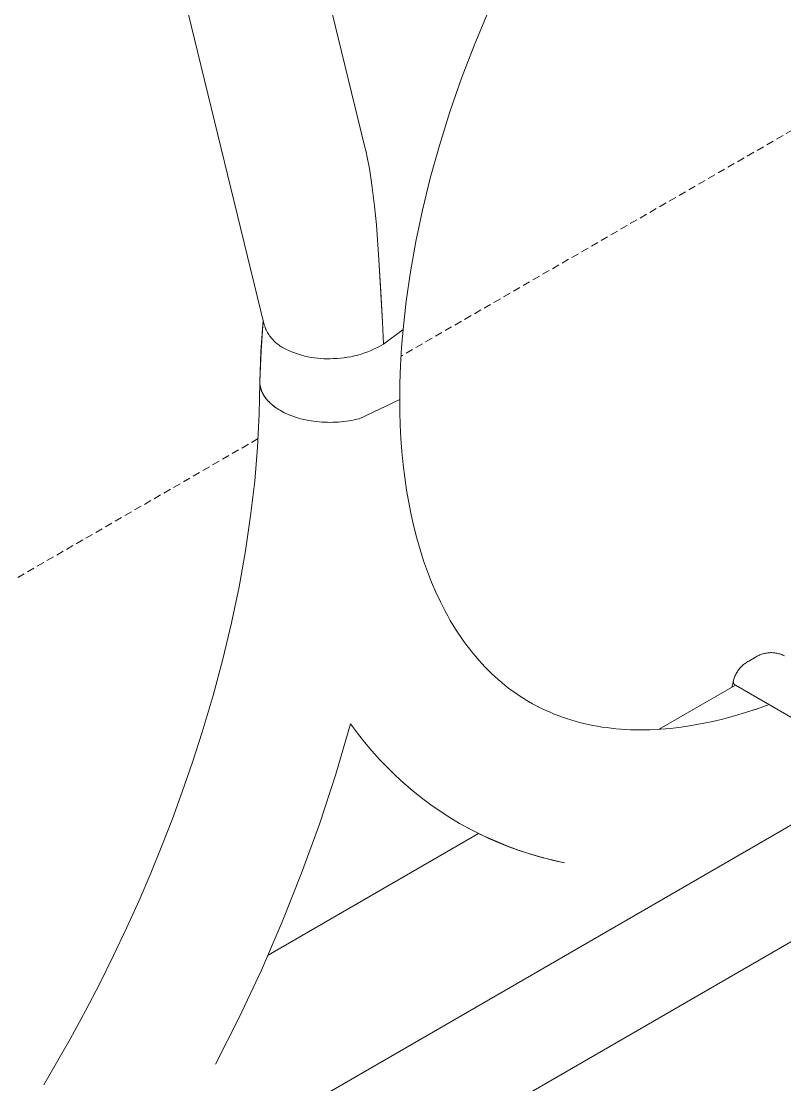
# Model space of a CAD drawing. Header units: millimetres. Extents: x -75 to 3710, y -20 to 2482.
# Drawn here: x 2505 to 2634.3, y 1058.4 to 1238.3 of the extents above; entities that cross this region are included whole.
import ezdxf

# ---------------------------------------------------------------- set-up
doc = ezdxf.new("R2010")
doc.units = ezdxf.units.MM
doc.linetypes.add('HIDDEN', pattern=[1.905, 1.27, -0.635])
doc.layers.add('ZANO_R', color=7, linetype='Continuous', lineweight=0)
doc.layers.add('ZANO_R_przerywana', color=7, linetype='HIDDEN', lineweight=0)

msp = doc.modelspace()

# ---------------------------------------------------------------- linework, layer by layer
at = {"layer": 'ZANO_R'}
for p, q in [((2547.41, 1281.65), (2563.16, 1217.22)), ((2547.41, 1281.65), (2563.16, 1217.22)), ((2546.16, 1186.91), (2523.9, 1277.97)), ((2546.16, 1186.91), (2523.9, 1277.97)), ((2584.23, 1240.27), (2581.8, 1234.44)), ((2584.23, 1240.27), (2581.8, 1234.44)), ((2581.8, 1234.44), (2579.58, 1228.65)), ((2581.8, 1234.44), (2579.58, 1228.65)), ((2579.58, 1228.65), (2577.59, 1222.92)), ((2579.58, 1228.65), (2577.59, 1222.92)), ((2577.59, 1222.92), (2575.82, 1217.27)), ((2577.59, 1222.92), (2575.82, 1217.27)), ((2563.16, 1217.22), (2563.4, 1216.2)), ((2563.16, 1217.22), (2563.4, 1216.2)), ((2563.4, 1216.2), (2563.6, 1215.25)), ((2563.4, 1216.2), (2563.6, 1215.25)), ((2575.82, 1217.27), (2574.27, 1211.73)), ((2575.82, 1217.27), (2574.27, 1211.73)), ((2563.6, 1215.25), (2563.96, 1213.37)), ((2563.6, 1215.25), (2563.96, 1213.37)), ((2563.96, 1213.37), (2564.22, 1211.76)), ((2563.96, 1213.37), (2564.22, 1211.76)), ((2564.22, 1211.76), (2564.46, 1210.15)), ((2564.22, 1211.76), (2564.46, 1210.15)), ((2574.27, 1211.73), (2572.94, 1206.31)), ((2574.27, 1211.73), (2572.94, 1206.31)), ((2564.46, 1210.15), (2564.84, 1206.96)), ((2564.46, 1210.15), (2564.84, 1206.96)), ((2564.84, 1206.96), (2565.15, 1203.82)), ((2564.84, 1206.96), (2565.15, 1203.82)), ((2572.94, 1206.31), (2571.82, 1201.02)), ((2572.94, 1206.31), (2571.82, 1201.02)), ((2565.15, 1203.82), (2565.59, 1197.98)), ((2565.15, 1203.82), (2565.59, 1197.98)), ((2571.82, 1201.02), (2570.9, 1195.89)), ((2571.82, 1201.02), (2570.9, 1195.89)), ((2565.59, 1197.98), (2565.91, 1192.51)), ((2565.59, 1197.98), (2566.17, 1187.36)), ((2570.9, 1195.89), (2570.19, 1190.93)), ((2570.9, 1195.89), (2570.19, 1190.93)), ((2565.91, 1192.51), (2566.17, 1187.36)), ((2570.19, 1190.93), (2569.66, 1186.14)), ((2570.19, 1190.93), (2569.66, 1186.14)), ((2545.61, 1182.46), (2545.99, 1187.64)), ((2545.62, 1182.5), (2545.99, 1187.64)), ((2566.17, 1187.36), (2566.36, 1183.67)), ((2566.17, 1187.36), (2566.36, 1183.67)), ((2546.24, 1186.69), (2546.16, 1186.91)), ((2546.24, 1186.69), (2546.16, 1186.91)), ((2546.32, 1186.47), (2546.24, 1186.69)), ((2546.32, 1186.47), (2546.24, 1186.69)), ((2546.4, 1186.26), (2546.32, 1186.47)), ((2546.4, 1186.26), (2546.32, 1186.47)), ((2546.5, 1186.05), (2546.4, 1186.26)), ((2546.5, 1186.05), (2546.4, 1186.26)), ((2546.6, 1185.85), (2546.5, 1186.05)), ((2546.6, 1185.85), (2546.5, 1186.05)), ((2546.71, 1185.64), (2546.6, 1185.85)), ((2546.71, 1185.64), (2546.6, 1185.85)), ((2546.82, 1185.45), (2546.71, 1185.64)), ((2546.82, 1185.45), (2546.71, 1185.64)), ((2566.36, 1183.67), (2569.66, 1186.14)), ((2569.66, 1186.14), (2569.41, 1183.1)), ((2569.66, 1186.14), (2569.41, 1183.1)), ((2546.94, 1185.25), (2546.82, 1185.45)), ((2546.94, 1185.25), (2546.82, 1185.45)), ((2547.07, 1185.06), (2546.94, 1185.25)), ((2547.07, 1185.06), (2546.94, 1185.25)), ((2547.21, 1184.88), (2547.07, 1185.06)), ((2547.21, 1184.88), (2547.07, 1185.06)), ((2547.35, 1184.7), (2547.21, 1184.88)), ((2547.35, 1184.7), (2547.21, 1184.88)), ((2547.5, 1184.52), (2547.35, 1184.7)), ((2547.5, 1184.52), (2547.35, 1184.7)), ((2547.65, 1184.35), (2547.5, 1184.52)), ((2547.65, 1184.35), (2547.5, 1184.52)), ((2547.81, 1184.19), (2547.65, 1184.35)), ((2547.81, 1184.19), (2547.65, 1184.35)), ((2547.98, 1184.03), (2547.81, 1184.19)), ((2547.98, 1184.03), (2547.81, 1184.19)), ((2548.15, 1183.87), (2547.98, 1184.03)), ((2548.15, 1183.87), (2547.98, 1184.03)), ((2548.32, 1183.73), (2548.15, 1183.87)), ((2548.32, 1183.73), (2548.15, 1183.87)), ((2548.5, 1183.59), (2548.32, 1183.73)), ((2548.5, 1183.59), (2548.32, 1183.73)), ((2545.42, 1177.34), (2545.62, 1182.5)), ((2545.42, 1177.27), (2545.61, 1182.46)), ((2548.69, 1183.45), (2548.5, 1183.59)), ((2548.69, 1183.45), (2548.5, 1183.59)), ((2548.88, 1183.32), (2548.69, 1183.45)), ((2548.88, 1183.32), (2548.69, 1183.45)), ((2549.07, 1183.2), (2548.88, 1183.32)), ((2549.07, 1183.2), (2548.88, 1183.32)), ((2549.27, 1183.09), (2549.07, 1183.2)), ((2549.27, 1183.09), (2549.07, 1183.2)), ((2549.47, 1182.98), (2549.27, 1183.09)), ((2549.47, 1182.98), (2549.27, 1183.09)), ((2549.96, 1182.74), (2549.47, 1182.98)), ((2549.96, 1182.74), (2549.47, 1182.98)), ((2550.46, 1182.51), (2549.96, 1182.74)), ((2550.46, 1182.51), (2549.96, 1182.74)), ((2550.96, 1182.3), (2550.46, 1182.51)), ((2550.96, 1182.3), (2550.46, 1182.51)), ((2551.47, 1182.1), (2550.96, 1182.3)), ((2551.47, 1182.1), (2550.96, 1182.3)), ((2551.98, 1181.93), (2551.47, 1182.1)), ((2551.98, 1181.93), (2551.47, 1182.1)), ((2552.51, 1181.77), (2551.98, 1181.93)), ((2552.51, 1181.77), (2551.98, 1181.93)), ((2562.57, 1181.97), (2562, 1181.8)), ((2562.57, 1181.97), (2562, 1181.8)), ((2563.14, 1182.15), (2562.57, 1181.97)), ((2563.14, 1182.15), (2562.57, 1181.97)), ((2563.7, 1182.36), (2563.14, 1182.15)), ((2563.7, 1182.36), (2563.14, 1182.15)), ((2564.25, 1182.59), (2563.7, 1182.36)), ((2564.25, 1182.59), (2563.7, 1182.36)), ((2564.79, 1182.83), (2564.25, 1182.59)), ((2564.79, 1182.83), (2564.25, 1182.59)), ((2565.32, 1183.09), (2564.79, 1182.83)), ((2565.32, 1183.09), (2564.79, 1182.83)), ((2565.85, 1183.37), (2565.32, 1183.09)), ((2565.85, 1183.37), (2565.32, 1183.09)), ((2566.36, 1183.67), (2565.85, 1183.37)), ((2566.36, 1183.67), (2565.85, 1183.37)), ((2569.41, 1183.1), (2569.23, 1180.06)), ((2569.41, 1183.1), (2569.23, 1180.06)), ((2553.03, 1181.63), (2552.51, 1181.77)), ((2553.03, 1181.63), (2552.51, 1181.77)), ((2553.56, 1181.5), (2553.03, 1181.63)), ((2553.56, 1181.5), (2553.03, 1181.63)), ((2554.1, 1181.4), (2553.56, 1181.5)), ((2554.1, 1181.4), (2553.56, 1181.5)), ((2554.64, 1181.31), (2554.1, 1181.4)), ((2554.64, 1181.31), (2554.1, 1181.4)), ((2555.18, 1181.25), (2554.64, 1181.31)), ((2555.18, 1181.25), (2554.64, 1181.31)), ((2555.72, 1181.2), (2555.18, 1181.25)), ((2555.72, 1181.2), (2555.18, 1181.25)), ((2556.26, 1181.17), (2555.72, 1181.2)), ((2556.26, 1181.17), (2555.72, 1181.2)), ((2556.81, 1181.15), (2556.26, 1181.17)), ((2556.81, 1181.15), (2556.26, 1181.17)), ((2557.35, 1181.16), (2556.81, 1181.15)), ((2557.35, 1181.16), (2556.81, 1181.15)), ((2557.9, 1181.19), (2557.35, 1181.16)), ((2557.9, 1181.19), (2557.35, 1181.16)), ((2558.49, 1181.21), (2557.9, 1181.19)), ((2558.49, 1181.21), (2557.9, 1181.19)), ((2559.09, 1181.26), (2558.49, 1181.21)), ((2559.09, 1181.26), (2558.49, 1181.21)), ((2559.68, 1181.33), (2559.09, 1181.26)), ((2559.68, 1181.33), (2559.09, 1181.26)), ((2560.26, 1181.42), (2559.68, 1181.33)), ((2560.26, 1181.42), (2559.68, 1181.33)), ((2560.85, 1181.52), (2560.26, 1181.42)), ((2560.85, 1181.52), (2560.26, 1181.42)), ((2561.43, 1181.65), (2560.85, 1181.52)), ((2561.43, 1181.65), (2560.85, 1181.52)), ((2562, 1181.8), (2561.43, 1181.65)), ((2562, 1181.8), (2561.43, 1181.65)), ((2569.23, 1180.06), (2569.13, 1177.01)), ((2569.23, 1180.06), (2569.13, 1177.01)), ((2545.39, 1174.41), (2545.42, 1177.26)), ((2545.39, 1174.41), (2545.42, 1177.26)), ((2545.42, 1177.41), (2545.42, 1177.32)), ((2545.42, 1177.34), (2545.42, 1177.25)), ((2545.42, 1177.32), (2545.42, 1177.23)), ((2545.42, 1177.25), (2545.42, 1177.16)), ((2545.42, 1177.23), (2545.42, 1177.14)), ((2545.42, 1177.16), (2545.42, 1177.07)), ((2545.42, 1177.14), (2545.42, 1177.04)), ((2545.42, 1177.07), (2545.43, 1176.98)), ((2545.42, 1177.04), (2545.43, 1176.95)), ((2545.43, 1176.98), (2545.44, 1176.89)), ((2545.43, 1176.95), (2545.44, 1176.86)), ((2545.44, 1176.89), (2545.44, 1176.81)), ((2545.44, 1176.86), (2545.45, 1176.77)), ((2545.44, 1176.81), (2545.46, 1176.72)), ((2545.45, 1176.77), (2545.46, 1176.68)), ((2545.46, 1176.72), (2545.47, 1176.63)), ((2545.46, 1176.68), (2545.48, 1176.59)), ((2545.47, 1176.63), (2545.48, 1176.54)), ((2545.48, 1176.59), (2545.49, 1176.5)), ((2545.48, 1176.54), (2545.5, 1176.45)), ((2569.13, 1177.01), (2569.11, 1174.28)), ((2569.13, 1177.01), (2569.11, 1174.28)), ((2545.49, 1176.5), (2545.51, 1176.41)), ((2545.5, 1176.45), (2545.52, 1176.36)), ((2545.51, 1176.41), (2545.53, 1176.32)), ((2545.52, 1176.36), (2545.54, 1176.27)), ((2545.53, 1176.32), (2545.55, 1176.23)), ((2545.54, 1176.27), (2545.57, 1176.18)), ((2545.55, 1176.23), (2545.58, 1176.14)), ((2545.57, 1176.18), (2545.59, 1176.09)), ((2545.58, 1176.14), (2545.6, 1176.05)), ((2545.59, 1176.09), (2545.62, 1176.01)), ((2545.6, 1176.05), (2545.63, 1175.96)), ((2545.62, 1176.01), (2545.65, 1175.92)), ((2545.63, 1175.96), (2545.66, 1175.88)), ((2545.65, 1175.92), (2545.68, 1175.83)), ((2545.66, 1175.88), (2545.69, 1175.79)), ((2545.68, 1175.83), (2545.71, 1175.74)), ((2545.69, 1175.79), (2545.73, 1175.7)), ((2545.71, 1175.74), (2545.75, 1175.66)), ((2545.73, 1175.7), (2545.77, 1175.61)), ((2545.75, 1175.66), (2545.78, 1175.57)), ((2545.77, 1175.61), (2545.8, 1175.53)), ((2545.78, 1175.57), (2545.82, 1175.49)), ((2545.8, 1175.53), (2545.84, 1175.44)), ((2545.82, 1175.49), (2545.86, 1175.4)), ((2545.84, 1175.44), (2545.89, 1175.35)), ((2545.86, 1175.4), (2545.91, 1175.32)), ((2545.89, 1175.35), (2545.93, 1175.27)), ((2545.91, 1175.32), (2545.95, 1175.23)), ((2545.93, 1175.27), (2545.98, 1175.18)), ((2545.95, 1175.23), (2546, 1175.15)), ((2545.98, 1175.18), (2546.02, 1175.1)), ((2546, 1175.15), (2546.04, 1175.06)), ((2546.02, 1175.1), (2546.07, 1175.02)), ((2546.04, 1175.06), (2546.09, 1174.98)), ((2546.07, 1175.02), (2546.12, 1174.93)), ((2546.09, 1174.98), (2546.14, 1174.9)), ((2546.12, 1174.93), (2546.18, 1174.85)), ((2546.14, 1174.9), (2546.2, 1174.82)), ((2546.18, 1174.85), (2546.23, 1174.77)), ((2546.2, 1174.82), (2546.25, 1174.74)), ((2546.23, 1174.77), (2546.34, 1174.6)), ((2546.25, 1174.74), (2546.37, 1174.58)), ((2545.32, 1171.8), (2545.39, 1174.41)), ((2545.32, 1171.8), (2545.39, 1174.41)), ((2546.34, 1174.6), (2546.46, 1174.44)), ((2546.37, 1174.58), (2546.49, 1174.42)), ((2546.46, 1174.44), (2546.59, 1174.29)), ((2546.49, 1174.42), (2546.61, 1174.26)), ((2546.59, 1174.29), (2546.72, 1174.13)), ((2546.61, 1174.26), (2546.74, 1174.11)), ((2546.72, 1174.13), (2546.86, 1173.98)), ((2546.74, 1174.11), (2546.88, 1173.96)), ((2546.86, 1173.98), (2547.01, 1173.83)), ((2546.88, 1173.96), (2547.03, 1173.82)), ((2547.01, 1173.83), (2547.16, 1173.69)), ((2547.03, 1173.82), (2547.17, 1173.67)), ((2547.16, 1173.69), (2547.31, 1173.55)), ((2547.17, 1173.67), (2547.33, 1173.53)), ((2547.31, 1173.55), (2547.47, 1173.41)), ((2547.33, 1173.53), (2547.49, 1173.39)), ((2547.47, 1173.41), (2547.64, 1173.27)), ((2547.49, 1173.39), (2547.65, 1173.26)), ((2547.64, 1173.27), (2547.8, 1173.14)), ((2547.65, 1173.26), (2547.82, 1173.13)), ((2547.8, 1173.14), (2547.98, 1173.01)), ((2547.82, 1173.13), (2547.99, 1173)), ((2547.98, 1173.01), (2548.15, 1172.88)), ((2547.99, 1173), (2548.16, 1172.88)), ((2562.25, 1171.04), (2569.11, 1174.28)), ((2569.11, 1174.28), (2569.13, 1172.2)), ((2569.11, 1174.28), (2569.13, 1172.2)), ((2545.03, 1166.2), (2545.32, 1171.8)), ((2545.03, 1166.2), (2545.32, 1171.8)), ((2548.15, 1172.88), (2548.33, 1172.76)), ((2548.16, 1172.88), (2548.34, 1172.76)), ((2548.33, 1172.76), (2548.52, 1172.64)), ((2548.34, 1172.76), (2548.52, 1172.64)), ((2548.52, 1172.64), (2548.7, 1172.53)), ((2548.52, 1172.64), (2548.7, 1172.53)), ((2548.7, 1172.53), (2548.89, 1172.42)), ((2548.7, 1172.53), (2548.89, 1172.42)), ((2548.89, 1172.42), (2549.18, 1172.25)), ((2548.89, 1172.42), (2549.18, 1172.25)), ((2549.18, 1172.25), (2549.49, 1172.1)), ((2549.18, 1172.25), (2549.49, 1172.1)), ((2549.49, 1172.1), (2549.8, 1171.94)), ((2549.49, 1172.1), (2549.8, 1171.94)), ((2549.8, 1171.94), (2550.13, 1171.79)), ((2549.8, 1171.94), (2550.13, 1171.79)), ((2550.13, 1171.79), (2550.48, 1171.65)), ((2550.13, 1171.79), (2550.48, 1171.65)), ((2550.48, 1171.65), (2550.83, 1171.51)), ((2550.48, 1171.65), (2550.83, 1171.51)), ((2550.83, 1171.51), (2551.2, 1171.38)), ((2550.83, 1171.51), (2551.2, 1171.38)), ((2551.2, 1171.38), (2551.58, 1171.25)), ((2551.2, 1171.38), (2551.58, 1171.25)), ((2551.58, 1171.25), (2551.98, 1171.13)), ((2551.58, 1171.25), (2551.98, 1171.13)), ((2551.98, 1171.13), (2552.38, 1171.02)), ((2551.98, 1171.13), (2552.38, 1171.02)), ((2569.13, 1172.2), (2569.2, 1169.94)), ((2569.13, 1172.2), (2569.2, 1169.94)), ((2552.38, 1171.02), (2552.79, 1170.92)), ((2552.38, 1171.02), (2552.79, 1170.92)), ((2552.79, 1170.92), (2553.22, 1170.82)), ((2552.79, 1170.92), (2553.22, 1170.82)), ((2553.22, 1170.82), (2553.65, 1170.74)), ((2553.22, 1170.82), (2553.65, 1170.74)), ((2553.65, 1170.74), (2554.09, 1170.66)), ((2553.65, 1170.74), (2554.09, 1170.66)), ((2554.09, 1170.66), (2554.54, 1170.6)), ((2554.09, 1170.66), (2554.54, 1170.6)), ((2554.54, 1170.6), (2554.99, 1170.54)), ((2554.54, 1170.6), (2554.99, 1170.54)), ((2554.99, 1170.54), (2555.45, 1170.49)), ((2554.99, 1170.54), (2555.45, 1170.49)), ((2555.45, 1170.49), (2555.92, 1170.46)), ((2555.45, 1170.49), (2555.92, 1170.46)), ((2555.92, 1170.46), (2556.38, 1170.43)), ((2555.92, 1170.46), (2556.38, 1170.43)), ((2556.38, 1170.43), (2556.85, 1170.42)), ((2556.38, 1170.43), (2556.85, 1170.42)), ((2556.85, 1170.42), (2557.32, 1170.41)), ((2556.85, 1170.42), (2557.32, 1170.41)), ((2557.32, 1170.41), (2557.79, 1170.42)), ((2557.32, 1170.41), (2557.79, 1170.42)), ((2557.79, 1170.42), (2558.26, 1170.43)), ((2557.79, 1170.42), (2558.26, 1170.43)), ((2558.26, 1170.43), (2558.72, 1170.46)), ((2558.26, 1170.43), (2558.72, 1170.46)), ((2558.72, 1170.46), (2559.19, 1170.5)), ((2558.72, 1170.46), (2559.19, 1170.5)), ((2559.19, 1170.5), (2559.65, 1170.55)), ((2559.19, 1170.5), (2559.65, 1170.55)), ((2559.65, 1170.55), (2560.1, 1170.61)), ((2559.65, 1170.55), (2560.1, 1170.61)), ((2560.1, 1170.61), (2560.54, 1170.68)), ((2560.1, 1170.61), (2560.54, 1170.68)), ((2560.54, 1170.68), (2560.98, 1170.75)), ((2560.54, 1170.68), (2560.98, 1170.75)), ((2560.98, 1170.75), (2561.41, 1170.84)), ((2560.98, 1170.75), (2561.41, 1170.84)), ((2561.41, 1170.84), (2561.84, 1170.94)), ((2561.41, 1170.84), (2561.84, 1170.94)), ((2561.84, 1170.94), (2562.25, 1171.04)), ((2561.84, 1170.94), (2562.25, 1171.04)), ((2569.2, 1169.94), (2569.31, 1167.68)), ((2569.2, 1169.94), (2569.31, 1167.68)), ((2569.31, 1167.68), (2569.48, 1165.46)), ((2569.31, 1167.68), (2569.48, 1165.46)), ((2544.55, 1160.46), (2545.03, 1166.2)), ((2544.55, 1160.46), (2545.03, 1166.2)), ((2569.48, 1165.46), (2569.69, 1163.25)), ((2569.48, 1165.46), (2569.69, 1163.25)), ((2569.69, 1163.25), (2569.95, 1161.1)), ((2569.69, 1163.25), (2569.95, 1161.1)), ((2543.86, 1154.61), (2544.55, 1160.46)), ((2543.86, 1154.61), (2544.55, 1160.46)), ((2569.95, 1161.1), (2570.27, 1158.95)), ((2569.95, 1161.1), (2570.27, 1158.95)), ((2570.27, 1158.95), (2570.62, 1156.87)), ((2570.27, 1158.95), (2570.62, 1156.87)), ((2570.62, 1156.87), (2571.03, 1154.79)), ((2570.62, 1156.87), (2571.03, 1154.79)), ((2542.98, 1148.66), (2543.86, 1154.61)), ((2542.98, 1148.66), (2543.86, 1154.61)), ((2571.03, 1154.79), (2571.49, 1152.79)), ((2571.03, 1154.79), (2571.49, 1152.79)), ((2571.49, 1152.79), (2571.99, 1150.8)), ((2571.49, 1152.79), (2571.99, 1150.8)), ((2571.99, 1150.8), (2572.54, 1148.89)), ((2571.99, 1150.8), (2572.54, 1148.89)), ((2541.9, 1142.62), (2542.98, 1148.66)), ((2541.9, 1142.62), (2542.98, 1148.66)), ((2572.54, 1148.89), (2573.14, 1147)), ((2572.54, 1148.89), (2573.14, 1147)), ((2573.14, 1147), (2573.78, 1145.19)), ((2573.14, 1147), (2573.78, 1145.19)), ((2573.78, 1145.19), (2574.48, 1143.4)), ((2573.78, 1145.19), (2574.48, 1143.4)), ((2540.62, 1136.52), (2541.9, 1142.62)), ((2540.62, 1136.52), (2541.9, 1142.62)), ((2574.48, 1143.4), (2575.2, 1141.71)), ((2574.48, 1143.4), (2575.2, 1141.71)), ((2575.2, 1141.71), (2575.98, 1140.04)), ((2575.2, 1141.71), (2575.98, 1140.04)), ((2575.98, 1140.04), (2576.38, 1139.24)), ((2575.98, 1140.04), (2576.38, 1139.24)), ((2576.38, 1139.24), (2576.79, 1138.46)), ((2576.38, 1139.24), (2576.79, 1138.46)), ((2576.79, 1138.46), (2577.22, 1137.68)), ((2576.79, 1138.46), (2577.22, 1137.68)), ((2577.22, 1137.68), (2577.66, 1136.91)), ((2577.22, 1137.68), (2577.66, 1136.91)), ((2539.16, 1130.37), (2540.62, 1136.52)), ((2539.16, 1130.37), (2540.62, 1136.52)), ((2577.66, 1136.91), (2578.09, 1136.17)), ((2577.66, 1136.91), (2578.09, 1136.17)), ((2578.09, 1136.17), (2578.54, 1135.45)), ((2578.09, 1136.17), (2578.54, 1135.45)), ((2578.54, 1135.45), (2579.01, 1134.73)), ((2578.54, 1135.45), (2579.01, 1134.73)), ((2579.01, 1134.73), (2579.48, 1134.02)), ((2579.01, 1134.73), (2579.48, 1134.02)), ((2579.48, 1134.02), (2579.95, 1133.35)), ((2579.48, 1134.02), (2579.95, 1133.35)), ((2579.95, 1133.35), (2580.44, 1132.69)), ((2579.95, 1133.35), (2580.44, 1132.69)), ((2580.44, 1132.69), (2580.94, 1132.04)), ((2580.44, 1132.69), (2580.94, 1132.04)), ((2580.94, 1132.04), (2581.45, 1131.4)), ((2580.94, 1132.04), (2581.45, 1131.4)), ((2537.5, 1124.19), (2539.16, 1130.37)), ((2537.5, 1124.19), (2539.16, 1130.37)), ((2581.45, 1131.4), (2581.96, 1130.79)), ((2581.45, 1131.4), (2581.96, 1130.79)), ((2581.96, 1130.79), (2582.48, 1130.19)), ((2581.96, 1130.79), (2582.48, 1130.19)), ((2582.48, 1130.19), (2583.01, 1129.6)), ((2582.48, 1130.19), (2583.01, 1129.6)), ((2627.57, 1129.65), (2627.72, 1129.75)), ((2627.57, 1129.65), (2627.72, 1129.75)), ((2627.72, 1129.75), (2627.87, 1129.85)), ((2627.72, 1129.75), (2627.87, 1129.85)), ((2627.87, 1129.85), (2628.02, 1129.94)), ((2627.87, 1129.85), (2628.02, 1129.94)), ((2628.02, 1129.94), (2628.17, 1130.02)), ((2628.02, 1129.94), (2628.17, 1130.02)), ((2628.17, 1130.02), (2629.29, 1130.67)), ((2628.17, 1130.02), (2629.29, 1130.67)), ((2629.29, 1130.67), (2629.44, 1130.76)), ((2629.29, 1130.67), (2629.44, 1130.76)), ((2629.44, 1130.76), (2629.59, 1130.85)), ((2629.44, 1130.76), (2629.59, 1130.85)), ((2629.59, 1130.85), (2629.74, 1130.93)), ((2629.59, 1130.85), (2629.74, 1130.93)), ((2629.74, 1130.93), (2629.9, 1131)), ((2629.74, 1130.93), (2629.9, 1131)), ((2629.9, 1131), (2630.06, 1131.07)), ((2629.9, 1131), (2630.06, 1131.07)), ((2630.06, 1131.07), (2630.22, 1131.13)), ((2630.06, 1131.07), (2630.22, 1131.13)), ((2630.22, 1131.13), (2630.38, 1131.19)), ((2630.22, 1131.13), (2630.38, 1131.19)), ((2630.38, 1131.19), (2630.55, 1131.25)), ((2630.38, 1131.19), (2630.55, 1131.25)), ((2630.55, 1131.25), (2630.71, 1131.29)), ((2630.55, 1131.25), (2630.71, 1131.29)), ((2630.71, 1131.29), (2630.88, 1131.33)), ((2630.71, 1131.29), (2630.88, 1131.33)), ((2630.88, 1131.33), (2631.05, 1131.37)), ((2630.88, 1131.33), (2631.05, 1131.37)), ((2631.05, 1131.37), (2631.22, 1131.4)), ((2631.05, 1131.37), (2631.22, 1131.4)), ((2631.22, 1131.4), (2631.39, 1131.42)), ((2631.22, 1131.4), (2631.39, 1131.42)), ((2631.39, 1131.42), (2631.57, 1131.44)), ((2631.39, 1131.42), (2631.57, 1131.44)), ((2631.57, 1131.44), (2631.74, 1131.45)), ((2631.57, 1131.44), (2631.74, 1131.45)), ((2631.74, 1131.45), (2631.91, 1131.46)), ((2631.74, 1131.45), (2631.91, 1131.46)), ((2631.91, 1131.46), (2632.09, 1131.46)), ((2631.91, 1131.46), (2632.09, 1131.46)), ((2632.09, 1131.46), (2632.26, 1131.45)), ((2632.09, 1131.46), (2632.26, 1131.45)), ((2632.26, 1131.45), (2632.43, 1131.44)), ((2632.26, 1131.45), (2632.43, 1131.44)), ((2632.43, 1131.44), (2632.6, 1131.42)), ((2632.43, 1131.44), (2632.6, 1131.42)), ((2632.6, 1131.42), (2632.78, 1131.39)), ((2632.6, 1131.42), (2632.78, 1131.39)), ((2632.78, 1131.39), (2632.95, 1131.36)), ((2632.78, 1131.39), (2632.95, 1131.36)), ((2632.95, 1131.36), (2633.12, 1131.33)), ((2632.95, 1131.36), (2633.12, 1131.33)), ((2633.12, 1131.33), (2633.28, 1131.28)), ((2633.12, 1131.33), (2633.28, 1131.28)), ((2633.28, 1131.28), (2633.45, 1131.24)), ((2633.28, 1131.28), (2633.45, 1131.24)), ((2633.45, 1131.24), (2633.62, 1131.18)), ((2633.45, 1131.24), (2633.62, 1131.18)), ((2633.62, 1131.18), (2633.78, 1131.12)), ((2633.62, 1131.18), (2633.78, 1131.12)), ((2633.78, 1131.12), (2633.94, 1131.06)), ((2633.78, 1131.12), (2633.94, 1131.06)), ((2633.94, 1131.06), (2634.1, 1130.99)), ((2633.94, 1131.06), (2634.1, 1130.99)), ((2634.1, 1130.99), (2634.25, 1130.91)), ((2634.1, 1130.99), (2634.25, 1130.91)), ((2583.01, 1129.6), (2583.55, 1129.02)), ((2583.01, 1129.6), (2583.55, 1129.02)), ((2583.55, 1129.02), (2584.09, 1128.47)), ((2583.55, 1129.02), (2584.09, 1128.47)), ((2584.09, 1128.47), (2584.65, 1127.94)), ((2584.09, 1128.47), (2584.65, 1127.94)), ((2626.07, 1127.94), (2626.15, 1128.09)), ((2626.07, 1127.94), (2626.15, 1128.09)), ((2626.15, 1128.09), (2626.25, 1128.24)), ((2626.15, 1128.09), (2626.25, 1128.24)), ((2626.25, 1128.24), (2626.34, 1128.39)), ((2626.25, 1128.24), (2626.34, 1128.39)), ((2626.34, 1128.39), (2626.45, 1128.53)), ((2626.34, 1128.39), (2626.45, 1128.53)), ((2626.45, 1128.53), (2626.55, 1128.67)), ((2626.45, 1128.53), (2626.55, 1128.67)), ((2626.55, 1128.67), (2626.67, 1128.81)), ((2626.55, 1128.67), (2626.67, 1128.81)), ((2626.67, 1128.81), (2626.78, 1128.94)), ((2626.67, 1128.81), (2626.78, 1128.94)), ((2626.78, 1128.94), (2626.9, 1129.07)), ((2626.78, 1128.94), (2626.9, 1129.07)), ((2626.9, 1129.07), (2627.03, 1129.2)), ((2626.9, 1129.07), (2627.03, 1129.2)), ((2627.03, 1129.2), (2627.16, 1129.32)), ((2627.03, 1129.2), (2627.16, 1129.32)), ((2627.16, 1129.32), (2627.29, 1129.43)), ((2627.16, 1129.32), (2627.29, 1129.43)), ((2627.29, 1129.43), (2627.43, 1129.54)), ((2627.29, 1129.43), (2627.43, 1129.54)), ((2627.43, 1129.54), (2627.57, 1129.65)), ((2627.43, 1129.54), (2627.57, 1129.65)), ((2584.65, 1127.94), (2585.21, 1127.41)), ((2584.65, 1127.94), (2585.21, 1127.41)), ((2585.21, 1127.41), (2585.78, 1126.9)), ((2585.21, 1127.41), (2585.78, 1126.9)), ((2585.78, 1126.9), (2586.36, 1126.41)), ((2585.78, 1126.9), (2586.36, 1126.41)), ((2586.36, 1126.41), (2586.94, 1125.93)), ((2586.36, 1126.41), (2586.94, 1125.93)), ((2625.32, 1125.61), (2625.58, 1126.64)), ((2625.32, 1125.61), (2625.58, 1126.64)), ((2625.57, 1126.6), (2625.56, 1126.58)), ((2625.57, 1126.6), (2625.56, 1126.58)), ((2625.56, 1126.58), (2625.56, 1126.56)), ((2625.56, 1126.58), (2625.56, 1126.56)), ((2625.56, 1126.56), (2625.56, 1126.54)), ((2625.56, 1126.56), (2625.56, 1126.54)), ((2625.56, 1126.54), (2625.56, 1126.52)), ((2625.56, 1126.54), (2625.56, 1126.52)), ((2625.56, 1126.52), (2625.56, 1126.5)), ((2625.56, 1126.52), (2625.56, 1126.5)), ((2625.56, 1126.5), (2625.56, 1126.47)), ((2625.56, 1126.5), (2625.56, 1126.47)), ((2625.56, 1126.47), (2625.56, 1126.45)), ((2625.56, 1126.47), (2625.56, 1126.45)), ((2625.56, 1126.45), (2625.56, 1126.43)), ((2625.56, 1126.45), (2625.56, 1126.43)), ((2625.56, 1126.43), (2625.56, 1126.41)), ((2625.56, 1126.43), (2625.56, 1126.41)), ((2625.56, 1126.41), (2625.57, 1126.39)), ((2625.56, 1126.41), (2625.57, 1126.39)), ((2625.57, 1126.62), (2625.61, 1126.79)), ((2625.57, 1126.62), (2625.61, 1126.79)), ((2625.58, 1126.64), (2625.57, 1126.63)), ((2625.57, 1126.62), (2625.57, 1126.6)), ((2625.57, 1126.62), (2625.57, 1126.6)), ((2625.57, 1126.39), (2625.57, 1126.37)), ((2625.57, 1126.39), (2625.57, 1126.37)), ((2625.57, 1126.37), (2625.58, 1126.35)), ((2625.57, 1126.37), (2625.58, 1126.35)), ((2625.58, 1126.35), (2625.58, 1126.33)), ((2625.58, 1126.35), (2625.58, 1126.33)), ((2625.58, 1126.33), (2625.59, 1126.31)), ((2625.58, 1126.33), (2625.59, 1126.31)), ((2625.59, 1126.31), (2625.59, 1126.3)), ((2625.59, 1126.31), (2625.59, 1126.3)), ((2625.59, 1126.3), (2625.6, 1126.28)), ((2625.59, 1126.3), (2625.6, 1126.28)), ((2625.6, 1126.28), (2625.61, 1126.26)), ((2625.6, 1126.28), (2625.61, 1126.26)), ((2625.61, 1126.79), (2625.66, 1126.96)), ((2625.61, 1126.79), (2625.66, 1126.96)), ((2625.61, 1126.26), (2625.62, 1126.24)), ((2625.61, 1126.26), (2625.62, 1126.24)), ((2625.62, 1126.24), (2625.63, 1126.22)), ((2625.62, 1126.24), (2625.63, 1126.22)), ((2625.63, 1126.22), (2625.64, 1126.2)), ((2625.63, 1126.22), (2625.64, 1126.2)), ((2625.64, 1126.2), (2625.65, 1126.19)), ((2625.64, 1126.2), (2625.65, 1126.19)), ((2625.65, 1126.19), (2625.66, 1126.17)), ((2625.65, 1126.19), (2625.66, 1126.17)), ((2625.66, 1126.96), (2625.71, 1127.13)), ((2625.66, 1126.96), (2625.71, 1127.13)), ((2625.66, 1126.17), (2625.67, 1126.15)), ((2625.66, 1126.17), (2625.67, 1126.15)), ((2625.67, 1126.15), (2625.68, 1126.14)), ((2625.67, 1126.15), (2625.68, 1126.14)), ((2625.71, 1127.13), (2625.77, 1127.29)), ((2625.71, 1127.13), (2625.77, 1127.29)), ((2625.77, 1127.29), (2625.84, 1127.46)), ((2625.77, 1127.29), (2625.84, 1127.46)), ((2625.84, 1127.46), (2625.91, 1127.62)), ((2625.84, 1127.46), (2625.91, 1127.62)), ((2625.91, 1127.62), (2625.99, 1127.78)), ((2625.91, 1127.62), (2625.99, 1127.78)), ((2625.99, 1127.78), (2626.07, 1127.94)), ((2625.99, 1127.78), (2626.07, 1127.94)), ((2586.94, 1125.93), (2587.53, 1125.47)), ((2586.94, 1125.93), (2587.53, 1125.47)), ((2587.53, 1125.47), (2588.14, 1125.02)), ((2587.53, 1125.47), (2588.14, 1125.02)), ((2588.14, 1125.02), (2588.74, 1124.59)), ((2588.14, 1125.02), (2588.74, 1124.59)), ((2588.74, 1124.59), (2589.35, 1124.18)), ((2588.74, 1124.59), (2589.35, 1124.18)), ((2613, 1118.49), (2625.92, 1125.95)), ((2613, 1118.49), (2625.92, 1125.95)), ((2613, 1118.49), (2625.92, 1125.95)), ((2625.68, 1126.14), (2625.69, 1126.12)), ((2625.68, 1126.14), (2625.69, 1126.12)), ((2625.69, 1126.12), (2625.71, 1126.1)), ((2625.69, 1126.12), (2625.71, 1126.1)), ((2625.71, 1126.1), (2625.72, 1126.09)), ((2625.71, 1126.1), (2625.72, 1126.09)), ((2625.72, 1126.09), (2625.74, 1126.07)), ((2625.72, 1126.09), (2625.74, 1126.07)), ((2625.74, 1126.07), (2625.75, 1126.06)), ((2625.74, 1126.07), (2625.75, 1126.06)), ((2625.75, 1126.06), (2625.77, 1126.05)), ((2625.75, 1126.06), (2625.77, 1126.05)), ((2625.77, 1126.05), (2625.78, 1126.03)), ((2625.77, 1126.05), (2625.78, 1126.03)), ((2625.78, 1126.03), (2625.8, 1126.02)), ((2625.78, 1126.03), (2625.8, 1126.02)), ((2625.8, 1126.02), (2625.82, 1126.01)), ((2625.8, 1126.02), (2625.82, 1126.01)), ((2625.82, 1126.01), (2625.83, 1126)), ((2625.82, 1126.01), (2625.83, 1126)), ((2625.83, 1126), (2625.85, 1125.99)), ((2625.83, 1126), (2625.85, 1125.99)), ((2625.85, 1125.99), (2625.87, 1125.98)), ((2625.85, 1125.99), (2625.87, 1125.98)), ((2625.87, 1125.98), (2625.89, 1125.97)), ((2625.87, 1125.98), (2625.89, 1125.97)), ((2625.89, 1125.97), (2625.9, 1125.96)), ((2625.89, 1125.97), (2625.9, 1125.96)), ((2625.9, 1125.96), (2625.92, 1125.95)), ((2625.9, 1125.96), (2625.92, 1125.95)), ((2625.92, 1125.95), (2628.48, 1124.48)), ((2628.48, 1124.48), (2646.65, 1113.98)), ((2535.67, 1117.99), (2537.5, 1124.19)), ((2535.67, 1117.99), (2537.5, 1124.19)), ((2589.35, 1124.18), (2589.98, 1123.77)), ((2589.35, 1124.18), (2589.98, 1123.77)), ((2589.98, 1123.77), (2590.61, 1123.39)), ((2589.98, 1123.77), (2590.61, 1123.39)), ((2590.61, 1123.39), (2591.6, 1122.82)), ((2590.61, 1123.39), (2591.07, 1123.11)), ((2591.07, 1123.11), (2593.21, 1121.98)), ((2591.6, 1122.82), (2592.13, 1122.53)), ((2629.49, 1121.92), (2631.61, 1122.67)), ((2592.13, 1122.53), (2592.67, 1122.25)), ((2592.67, 1122.25), (2593.21, 1121.98)), ((2593.21, 1121.98), (2593.88, 1121.67)), ((2593.21, 1121.98), (2593.88, 1121.67)), ((2593.88, 1121.67), (2594.56, 1121.37)), ((2593.88, 1121.67), (2594.56, 1121.37)), ((2594.56, 1121.37), (2595.24, 1121.08)), ((2594.56, 1121.37), (2595.24, 1121.08)), ((2595.24, 1121.08), (2595.93, 1120.81)), ((2595.24, 1121.08), (2595.93, 1120.81)), ((2595.93, 1120.81), (2596.64, 1120.55)), ((2595.93, 1120.81), (2596.64, 1120.55)), ((2623.96, 1120.27), (2625.79, 1120.76)), ((2623.96, 1120.27), (2625.79, 1120.76)), ((2625.79, 1120.76), (2627.65, 1121.32)), ((2625.79, 1120.76), (2627.65, 1121.32)), ((2627.65, 1121.32), (2629.62, 1121.96)), ((2627.65, 1121.32), (2629.49, 1121.92)), ((2560.78, 1119.4), (2558.27, 1110.9)), ((2560.78, 1119.4), (2558.27, 1110.9)), ((2561.93, 1117.84), (2560.78, 1119.4)), ((2561.93, 1117.84), (2560.78, 1119.4)), ((2596.64, 1120.55), (2597.35, 1120.31)), ((2596.64, 1120.55), (2597.35, 1120.31)), ((2597.35, 1120.31), (2598.07, 1120.08)), ((2597.35, 1120.31), (2598.07, 1120.08)), ((2598.07, 1120.08), (2598.79, 1119.87)), ((2598.07, 1120.08), (2598.79, 1119.87)), ((2598.79, 1119.87), (2599.53, 1119.66)), ((2598.79, 1119.87), (2599.53, 1119.66)), ((2599.53, 1119.66), (2600.28, 1119.48)), ((2599.53, 1119.66), (2600.28, 1119.48)), ((2600.28, 1119.48), (2601.02, 1119.31)), ((2600.28, 1119.48), (2601.02, 1119.31)), ((2601.02, 1119.31), (2601.78, 1119.15)), ((2601.02, 1119.31), (2601.78, 1119.15)), ((2601.78, 1119.15), (2602.55, 1119.01)), ((2601.78, 1119.15), (2602.55, 1119.01)), ((2602.55, 1119.01), (2603.33, 1118.88)), ((2602.55, 1119.01), (2603.33, 1118.88)), ((2616.73, 1118.86), (2618.5, 1119.12)), ((2616.73, 1118.86), (2618.5, 1119.12)), ((2618.5, 1119.12), (2620.31, 1119.45)), ((2618.5, 1119.12), (2620.31, 1119.45)), ((2620.31, 1119.45), (2622.12, 1119.83)), ((2620.31, 1119.45), (2622.12, 1119.83)), ((2622.12, 1119.83), (2623.96, 1120.27)), ((2622.12, 1119.83), (2623.96, 1120.27)), ((2534.03, 1112.92), (2535.67, 1117.99)), ((2534.03, 1112.92), (2535.67, 1117.99)), ((2563.13, 1116.32), (2561.93, 1117.84)), ((2563.13, 1116.32), (2561.93, 1117.84)), ((2603.33, 1118.88), (2604.11, 1118.77)), ((2603.33, 1118.88), (2604.11, 1118.77)), ((2604.11, 1118.77), (2604.89, 1118.67)), ((2604.11, 1118.77), (2604.89, 1118.67)), ((2604.89, 1118.67), (2605.7, 1118.59)), ((2604.89, 1118.67), (2605.7, 1118.59)), ((2605.7, 1118.59), (2606.51, 1118.52)), ((2605.7, 1118.59), (2606.51, 1118.52)), ((2606.51, 1118.52), (2607.33, 1118.46)), ((2606.51, 1118.52), (2607.33, 1118.46)), ((2607.33, 1118.46), (2608.14, 1118.43)), ((2607.33, 1118.46), (2608.14, 1118.43)), ((2608.14, 1118.43), (2608.98, 1118.4)), ((2608.14, 1118.43), (2608.98, 1118.4)), ((2608.98, 1118.4), (2609.82, 1118.39)), ((2608.98, 1118.4), (2609.82, 1118.39)), ((2609.82, 1118.39), (2610.66, 1118.4)), ((2609.82, 1118.39), (2610.66, 1118.4)), ((2610.66, 1118.4), (2611.49, 1118.42)), ((2610.66, 1118.4), (2611.49, 1118.42)), ((2611.49, 1118.42), (2613.23, 1118.51)), ((2611.49, 1118.42), (2613.23, 1118.51)), ((2613.23, 1118.51), (2614.95, 1118.65)), ((2613.23, 1118.51), (2614.95, 1118.65)), ((2614.95, 1118.65), (2616.73, 1118.86)), ((2614.95, 1118.65), (2616.73, 1118.86)), ((2564.38, 1114.85), (2563.13, 1116.32)), ((2564.38, 1114.85), (2563.13, 1116.32)), ((2565.67, 1113.41), (2564.38, 1114.85)), ((2565.67, 1113.41), (2564.38, 1114.85)), ((2532.3, 1107.89), (2534.03, 1112.92)), ((2532.3, 1107.89), (2534.03, 1112.92)), ((2567.01, 1112.02), (2565.67, 1113.41)), ((2567.01, 1112.02), (2565.67, 1113.41)), ((2568.4, 1110.67), (2567.01, 1112.02)), ((2568.4, 1110.67), (2567.01, 1112.02)), ((2650, 1110.76), (2532.18, 1042.73)), ((2558.27, 1110.9), (2555.51, 1102.47)), ((2558.27, 1110.9), (2555.51, 1102.47)), ((2569.82, 1109.36), (2568.4, 1110.67)), ((2569.82, 1109.36), (2568.4, 1110.67)), ((2571.29, 1108.11), (2569.82, 1109.36)), ((2571.29, 1108.11), (2569.82, 1109.36)), ((2530.62, 1103.32), (2532.3, 1107.89)), ((2530.62, 1103.32), (2532.3, 1107.89)), ((2572.8, 1106.9), (2571.29, 1108.11)), ((2572.8, 1106.9), (2571.29, 1108.11)), ((2574.35, 1105.74), (2572.8, 1106.9)), ((2574.35, 1105.74), (2572.8, 1106.9)), ((2575.94, 1104.63), (2574.35, 1105.74)), ((2575.94, 1104.63), (2574.35, 1105.74)), ((2577.56, 1103.58), (2575.94, 1104.63)), ((2577.56, 1103.58), (2575.94, 1104.63)), ((2528.86, 1098.78), (2530.62, 1103.32)), ((2528.86, 1098.78), (2530.62, 1103.32)), ((2579.22, 1102.58), (2577.56, 1103.58)), ((2579.22, 1102.58), (2577.56, 1103.58)), ((2555.51, 1102.47), (2552.49, 1094.14)), ((2555.51, 1102.47), (2552.49, 1094.14)), ((2580.89, 1101.65), (2579.22, 1102.58)), ((2582.88, 1100.64), (2579.22, 1102.58)), ((2582.58, 1100.79), (2580.89, 1101.65)), ((2546.81, 1080.28), (2582.46, 1100.86)), ((2546.81, 1080.28), (2582.44, 1100.85)), ((2584.31, 1099.97), (2582.58, 1100.79)), ((2587.52, 1098.64), (2582.88, 1100.64)), ((2586.06, 1099.22), (2584.31, 1099.97)), ((2587.84, 1098.52), (2586.06, 1099.22)), ((2526.96, 1094.14), (2528.86, 1098.78)), ((2526.96, 1094.14), (2528.86, 1098.78)), ((2589.38, 1097.97), (2587.52, 1098.64)), ((2589.64, 1097.88), (2587.84, 1098.52)), ((2591.26, 1097.36), (2589.38, 1097.97)), ((2591.46, 1097.3), (2589.64, 1097.88)), ((2593.16, 1096.82), (2591.26, 1097.36)), ((2593.29, 1096.78), (2591.46, 1097.3)), ((2595.08, 1096.34), (2593.16, 1096.82)), ((2595.14, 1096.32), (2593.29, 1096.78)), ((2597.01, 1095.92), (2595.08, 1096.34)), ((2597.01, 1095.92), (2595.14, 1096.32)), ((2524.98, 1089.54), (2526.96, 1094.14)), ((2524.98, 1089.54), (2526.96, 1094.14)), ((2552.49, 1094.14), (2549.22, 1085.9)), ((2552.49, 1094.14), (2549.22, 1085.9)), ((2653.52, 1093.06), (2518.64, 1015.18)), ((2653.52, 1093.06), (2518.64, 1015.18)), ((2522.86, 1084.86), (2524.98, 1089.54)), ((2522.86, 1084.86), (2524.98, 1089.54)), ((2520.66, 1080.22), (2522.86, 1084.86)), ((2520.66, 1080.22), (2522.86, 1084.86)), ((2549.22, 1085.9), (2545.7, 1077.76)), ((2549.22, 1085.9), (2545.7, 1077.76)), ((2518.33, 1075.52), (2520.66, 1080.22)), ((2518.33, 1075.52), (2520.66, 1080.22)), ((2545.7, 1077.76), (2541.94, 1069.73)), ((2545.7, 1077.76), (2541.94, 1069.73)), ((2515.91, 1070.87), (2518.33, 1075.52)), ((2515.91, 1070.87), (2518.33, 1075.52)), ((2513.37, 1066.19), (2515.91, 1070.87)), ((2513.37, 1066.19), (2515.91, 1070.87)), ((2541.94, 1069.73), (2537.94, 1061.82)), ((2541.94, 1069.73), (2537.94, 1061.82)), ((2508.86, 1058.37), (2513.37, 1066.19)), ((2508.86, 1058.37), (2513.37, 1066.19))]:
    msp.add_line(p, q, dxfattribs=at)
at = {"layer": 'ZANO_R_przerywana'}
for p, q in [((2666.97, 1238.01), (2569.32, 1181.62)), ((2545.13, 1167.66), (2371.14, 1067.21))]:
    msp.add_line(p, q, dxfattribs=at)

doc.saveas('drawing.dxf')
